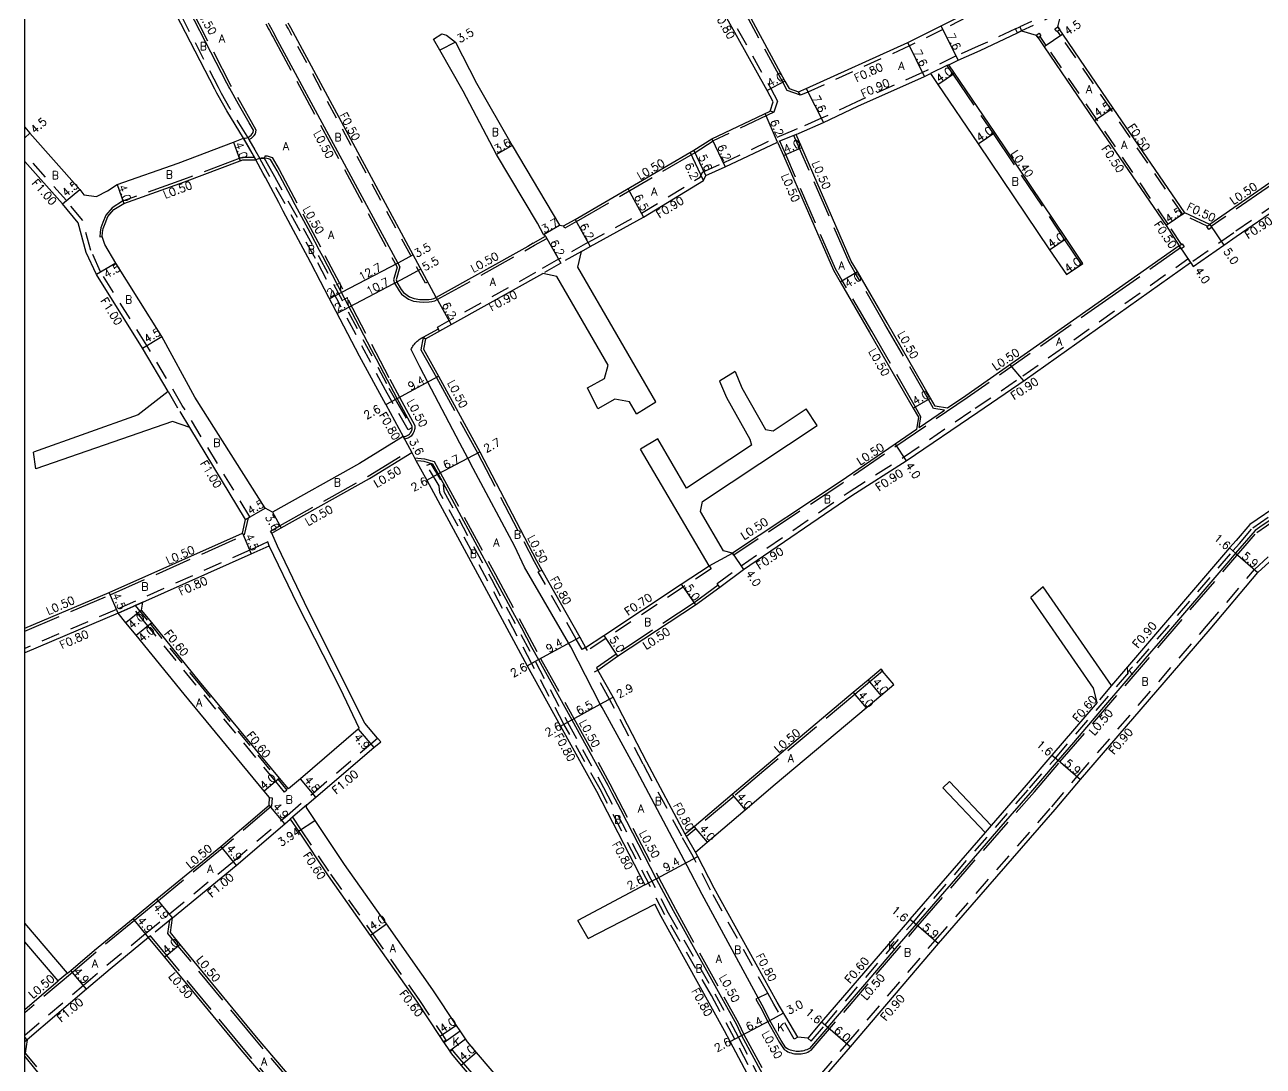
# Model space of a CAD drawing. Header units: metres. Extents: x -9600 to -8800, y -111600 to -110999.
# Drawn here: x -9600 to -9352.4, y -111437.2 to -111229.2 of the extents above; entities that cross this region are included whole.
import ezdxf

# ---------------------------------------------------------------- set-up
doc = ezdxf.new("R2010")
doc.units = ezdxf.units.M
doc.header["$LTSCALE"] = 2.5
doc.linetypes.add('2232000', pattern=[2.5, 1.5, -1])
doc.linetypes.add('22330', pattern=[4, 3, -1])
for name, color, linetype in [('2101000', 177, 'Continuous'), ('2101001', 1, 'Continuous'), ('2102000', 191, 'Continuous'), ('2102001', 191, 'Continuous'), ('2213000', 6, 'Continuous'), ('2227000', 3, 'Continuous'), ('2232000', 4, '2232000'), ('2233000', 62, '22330'), ('2235000', 7, 'Continuous'), ('9201100', 215, 'Continuous'), ('9201500', 222, 'Continuous'), ('9202100', 82, 'Continuous'), ('9202200', 155, 'Continuous'), ('9203500', 155, 'Continuous'), ('999', 7, 'Continuous')]:
    doc.layers.add(name, color=color, linetype=linetype)
doc.styles.add('Dm_Anotation', font='txt.shx', dxfattribs={"bigfont": 'pscdm.shx'})

msp = doc.modelspace()

# ---------------------------------------------------------------- linework, layer by layer
at = {"layer": '2101000'}
for points in [[(-9556.25, -111251.82), (-9559.6, -111246.33), (-9561.35, -111243.26), (-9561.59, -111242.84), (-9562.01, -111242.03), (-9572.75, -111221.26), (-9574.48, -111218.04), (-9582.28, -111203.21), (-9583.01, -111201.94), (-9584.41, -111199.26)], [(-9463.82, -111211.14), (-9448.04, -111240.39), (-9447.22, -111241.91), (-9445.33, -111242.57), (-9443.78, -111241.88), (-9423.47, -111232.67), (-9416.79, -111229.4), (-9412.01, -111226.94)], [(-9462.62, -111251.93), (-9451.01, -111246.43), (-9450.39, -111244.53), (-9451.56, -111242.29), (-9467.39, -111213.9), (-9467.79, -111213.15)], [(-9303.38, -111228.01), (-9305.2, -111229.25), (-9314.52, -111235.59), (-9322.55, -111241.12), (-9351.94, -111261.35), (-9360.7, -111267.38), (-9363.11, -111269.06), (-9368.09, -111266.74), (-9382.4, -111245.8), (-9392.48, -111231.05), (-9393.1, -111230.14), (-9393.5, -111229.56), (-9392.73, -111226.66)], [(-9517.76, -111283.62), (-9546.84, -111229.74), (-9547.08, -111229.3), (-9547.32, -111228.86)], [(-9498.35, -111272.77), (-9495.9, -111271.38), (-9496.29, -111271.05), (-9497.52, -111268.82), (-9505.72, -111255.05), (-9512.38, -111242.44), (-9517, -111234.26), (-9518.29, -111232)], [(-9516.63, -111230.97), (-9515.72, -111231.26), (-9513.91, -111232.62), (-9509.71, -111240.79), (-9502.59, -111253.26), (-9493.08, -111269.22), (-9492.29, -111269.35), (-9489.97, -111268.04)], [(-9388.45, -111276.82), (-9391.79, -111271.88), (-9406.09, -111250.66), (-9414.16, -111238.8), (-9415.3, -111237.13), (-9413.42, -111236.21), (-9409.01, -111234.28), (-9401.52, -111230.78), (-9400.71, -111230.39), (-9397.82, -111231.21), (-9397.43, -111231.79), (-9396.21, -111233.58), (-9386.12, -111248.34), (-9371.82, -111269.27), (-9369.2, -111273.33), (-9382.93, -111282.96), (-9411.88, -111303.26), (-9415.56, -111305.77), (-9418.02, -111305.33), (-9418.92, -111303.77), (-9427.6, -111288.71), (-9433.54, -111278.47), (-9434.77, -111276.35), (-9444.66, -111253.69), (-9445.81, -111251.07), (-9445.19, -111250.78), (-9440.33, -111248.66), (-9433.44, -111245.43), (-9420.14, -111239.49), (-9418.93, -111238.91), (-9417.47, -111241.06), (-9409.4, -111252.91), (-9395.11, -111274.11), (-9391.77, -111279.06)], [(-9600, -111249.61), (-9598.98, -111250.83), (-9588.96, -111262.09), (-9588.22, -111263.16)], [(-9588.22, -111263.16), (-9585.64, -111263.48), (-9583.46, -111262.33), (-9581.56, -111261.08), (-9569.35, -111256.77), (-9558.27, -111252.58), (-9556.25, -111251.82)], [(-9489.97, -111268.04), (-9466.26, -111254.23), (-9462.62, -111251.93)], [(-9486.97, -111273.47), (-9476.28, -111267.6), (-9464.3, -111260.24), (-9463.86, -111259.29), (-9459.96, -111257.53), (-9449.51, -111252.58), (-9449.44, -111252.75)], [(-9449.44, -111252.75), (-9448.33, -111255.29), (-9438.34, -111278.16), (-9437, -111280.48), (-9431.11, -111290.62), (-9422.39, -111305.77), (-9421.36, -111307.55), (-9421.76, -111310.02), (-9426.01, -111312.92), (-9436.97, -111320.43), (-9458.54, -111334.68)], [(-9571.31, -111302.43), (-9576.44, -111293.73), (-9585.68, -111279.06), (-9587.7, -111274.64), (-9589.31, -111268.74), (-9592.44, -111264.94), (-9600, -111256.45)], [(-9527.84, -111305.03), (-9524.37, -111311.43), (-9533.05, -111316.82), (-9550.46, -111326.49), (-9551.97, -111325.7), (-9565.99, -111303.58), (-9572.57, -111291.44), (-9581.81, -111276.77), (-9583.99, -111273.07), (-9584.5, -111271.47), (-9584.44, -111270.64), (-9584.31, -111269.88), (-9583.94, -111268.86), (-9583.37, -111267.47), (-9582.2, -111266.09), (-9580.22, -111264.85), (-9568.09, -111260.54), (-9556.93, -111256.36), (-9556.4, -111256.14), (-9553.8, -111256.14)], [(-9527.84, -111305.03), (-9533.05, -111295.36), (-9537.74, -111286.41), (-9539.19, -111283.63), (-9540.87, -111280.43), (-9542.81, -111276.74), (-9543.44, -111275.55), (-9545.29, -111272.09), (-9548.31, -111266.41), (-9549.23, -111264.69), (-9551.9, -111259.68), (-9552.36, -111258.9), (-9553.8, -111256.14)], [(-9428.82, -111357.89), (-9431.4, -111360.06), (-9434.39, -111362.57), (-9452.57, -111377.83), (-9458.56, -111382.91), (-9466.17, -111389.37), (-9467.95, -111390.88), (-9475.66, -111376.48), (-9482.4, -111363.49), (-9485.41, -111358.06), (-9481.48, -111355.32), (-9465.9, -111345.02), (-9461.08, -111341.49), (-9456.3, -111337.99), (-9434.66, -111323.17), (-9423.8, -111316.26), (-9409.49, -111306.52), (-9399.98, -111300.07), (-9366.95, -111276.64), (-9366.89, -111276.72), (-9366.39, -111277.47), (-9360.3, -111273.2), (-9357.8, -111271.45), (-9349.11, -111265.47)], [(-9498.35, -111272.77), (-9499.46, -111273.43), (-9517.76, -111283.62)], [(-9488.67, -111274.43), (-9486.97, -111273.47)], [(-9519.9, -111291.9), (-9496.45, -111278.84)], [(-9295.72, -111288.85), (-9314.66, -111301.67), (-9334.29, -111314.81), (-9349.04, -111324.84), (-9355.12, -111328.98), (-9357.85, -111332.16), (-9359.16, -111333.68), (-9382.72, -111361.14)], [(-9519.9, -111291.9), (-9520.29, -111293.99), (-9517.26, -111299.37), (-9509.06, -111314.46), (-9497.73, -111336.15), (-9496.64, -111338.08), (-9489.06, -111351.47), (-9487.9, -111353.57), (-9484.24, -111351.15), (-9468.76, -111340.92), (-9463.18, -111337.23)], [(-9600, -111349.72), (-9583.1, -111342.56), (-9556.48, -111330.72), (-9555.84, -111327.99), (-9567, -111309.61)], [(-9550.61, -111330.73), (-9548.71, -111329.63), (-9531.09, -111319.78), (-9522.65, -111314.59), (-9522.08, -111315.65), (-9521.79, -111316.18), (-9519.64, -111320.13), (-9508.62, -111340.42), (-9499.59, -111357.23), (-9492.93, -111369.24), (-9485.71, -111382.26), (-9476.04, -111400.97)], [(-9533.16, -111369.65), (-9533.37, -111369.84), (-9544.91, -111379.82), (-9547.3, -111381.81), (-9549.05, -111379.69), (-9565.04, -111360.38), (-9574.63, -111348.59), (-9576.67, -111346.09), (-9576.41, -111344.51), (-9554.71, -111334.86), (-9551.11, -111333.22)], [(-9276.7, -111410.9), (-9278.53, -111412.27), (-9312.26, -111435.37), (-9348.28, -111460.54), (-9378.6, -111481.08), (-9399.31, -111494.84), (-9406.31, -111499.54), (-9408.91, -111498.82), (-9409.24, -111498.18), (-9411.19, -111494.59), (-9427.49, -111464.58), (-9431.27, -111457.87), (-9439.76, -111442.81), (-9440.11, -111439.33), (-9434.94, -111433.32), (-9417.33, -111412.68), (-9393.98, -111385.95), (-9388.95, -111379.94), (-9363.05, -111349.9), (-9353.47, -111338.56), (-9350.52, -111335.82)], [(-9591.44, -111418.6), (-9590.82, -111418.06), (-9586.08, -111414.03), (-9578.36, -111407.7), (-9573.57, -111403.76), (-9560.83, -111393.3), (-9551.16, -111385.03), (-9551.07, -111383.53), (-9552.13, -111382.24), (-9568.14, -111362.91), (-9577.73, -111351.12), (-9579.77, -111348.61), (-9581.33, -111346.7), (-9600, -111354.61)], [(-9408.01, -111390.51), (-9423.04, -111407.82), (-9423.16, -111407.95), (-9440.71, -111428.36), (-9443.48, -111431.59), (-9445.47, -111431.39), (-9449.56, -111424.43), (-9462.18, -111401.65), (-9465.46, -111395.31), (-9465.93, -111394.43), (-9463.58, -111392.42), (-9455.97, -111385.96), (-9449.99, -111380.88), (-9431.82, -111365.63), (-9428.83, -111363.12), (-9426.25, -111360.95)], [(-9385.64, -111364.56), (-9394.65, -111375.05), (-9399.8, -111381.06), (-9406.8, -111389.12)], [(-9466.17, -111463.83), (-9469.48, -111465.96), (-9469.27, -111466.81), (-9473, -111469.92), (-9473.54, -111470.4), (-9477.1, -111473.49), (-9479.04, -111471.09), (-9493.06, -111453.79), (-9500.28, -111445.48), (-9509.69, -111434.46), (-9511.51, -111432.33), (-9511.91, -111431.74), (-9512.97, -111430.14), (-9513.68, -111429.07), (-9518.43, -111421.94), (-9527.71, -111408.77), (-9536.07, -111396.91), (-9543.67, -111385.52), (-9543.61, -111385.02), (-9541.79, -111383.46), (-9530.19, -111373.56), (-9528.84, -111372.4)], [(-9539, -111448.61), (-9553.65, -111431.39), (-9568.93, -111412.87), (-9570.86, -111410.52), (-9570.46, -111407.55), (-9557.72, -111397.09), (-9547.99, -111388.77), (-9546.92, -111387.85), (-9545.3, -111390.28), (-9539.37, -111399.18), (-9530.98, -111411.07), (-9521.72, -111424.21), (-9517.01, -111431.28), (-9516.27, -111432.4), (-9516.21, -111432.49), (-9515.1, -111434.15), (-9515.02, -111434.28), (-9514.71, -111434.75), (-9512.74, -111437.06), (-9503.33, -111448.07)], [(-9463.16, -111461.81), (-9449.89, -111451.69), (-9449.53, -111449.93), (-9450.36, -111448.45), (-9458.98, -111432.27), (-9460.11, -111430.14), (-9472.76, -111407.32), (-9474.05, -111404.84)], [(-9542.04, -111451.2), (-9556.75, -111433.91), (-9572.01, -111415.41), (-9575.25, -111411.48), (-9582.94, -111417.79), (-9587.65, -111421.8), (-9599.53, -111431.92), (-9599.94, -111434.58), (-9597.65, -111437.34)], [(-9600, -111425.88), (-9593.3, -111420.18)]]:
    msp.add_lwpolyline(points, dxfattribs=at)
at = {"layer": '2101001'}
for points in [[(-9518.29, -111232), (-9516.63, -111230.97)], [(-9391.77, -111279.06), (-9388.79, -111277.05), (-9388.45, -111276.82)], [(-9426.25, -111360.95), (-9428.5, -111358.27), (-9428.82, -111357.89)]]:
    msp.add_lwpolyline(points, dxfattribs=at)
at = {"layer": '2102000'}
for points in [[(-9473.85, -111304.45), (-9489.46, -111277.59), (-9488.67, -111274.43)], [(-9487.53, -111301.7), (-9484.09, -111299.85), (-9483.34, -111297.18), (-9493.64, -111279.45), (-9496.45, -111278.84)], [(-9457.99, -111298.45), (-9456.64, -111301.68), (-9451.94, -111310.02), (-9450.41, -111310.27), (-9450.38, -111310.25), (-9443.81, -111305.89)], [(-9461.09, -111300.38), (-9459.73, -111303.61), (-9455.04, -111311.95), (-9454.75, -111313.14), (-9467.68, -111321.71), (-9473.46, -111311.9)], [(-9571.31, -111302.43), (-9577.31, -111307.08), (-9598.23, -111314.54)], [(-9477.7, -111306.89), (-9479.11, -111304.47), (-9482.07, -111303.95), (-9485.44, -111305.87)], [(-9567, -111309.61), (-9570.5, -111308.44), (-9597.79, -111317.89)], [(-9458.54, -111334.68), (-9460.3, -111334.24), (-9464.92, -111326.39), (-9464.52, -111324.41), (-9441.6, -111309.23)], [(-9463.18, -111337.23), (-9476.9, -111313.93)], [(-9528.84, -111372.4), (-9529.5, -111371.64), (-9532.03, -111368.68), (-9535.65, -111361.39), (-9544.07, -111344.56), (-9549.47, -111333.31), (-9550.61, -111330.73)], [(-9533.16, -111369.65), (-9536.9, -111361.81), (-9545.5, -111344.94), (-9551.11, -111333.22)], [(-9385.64, -111364.56), (-9386.36, -111361.66), (-9398.85, -111343.55)], [(-9382.72, -111361.14), (-9396.43, -111341.41)], [(-9406.8, -111389.12), (-9415.15, -111380.31)], [(-9408.01, -111390.51), (-9416.48, -111381.58)], [(-9476.04, -111400.97), (-9489.41, -111408.1)], [(-9487.39, -111411.71), (-9474.05, -111404.84)], [(-9591.44, -111418.6), (-9600, -111408.63)], [(-9593.3, -111420.18), (-9600, -111412.37)]]:
    msp.add_lwpolyline(points, dxfattribs=at)
at = {"layer": '2102001'}
for points in [[(-9457.99, -111298.45), (-9461.09, -111300.38)], [(-9485.44, -111305.87), (-9487.53, -111301.7)], [(-9477.7, -111306.89), (-9473.85, -111304.45)], [(-9441.6, -111309.23), (-9443.81, -111305.89)], [(-9473.46, -111311.9), (-9476.9, -111313.93)], [(-9597.79, -111317.89), (-9598.23, -111314.54)], [(-9396.43, -111341.41), (-9398.85, -111343.55)], [(-9416.48, -111381.58), (-9415.15, -111380.31)], [(-9487.39, -111411.71), (-9489.41, -111408.1)]]:
    msp.add_lwpolyline(points, dxfattribs=at)
at = {"layer": '2213000'}
for points in [[(-9559.61, -111240.79), (-9570.36, -111220), (-9572.1, -111216.76)], [(-9551.35, -111228.76), (-9551.11, -111229.2), (-9550.88, -111229.64), (-9550.64, -111230.08), (-9550.4, -111230.52), (-9550.16, -111230.96), (-9549.92, -111231.4), (-9525.05, -111277.49), (-9525.76, -111280.13), (-9525.64, -111280.6), (-9524.73, -111282.02), (-9524.3, -111282.62), (-9523.08, -111283.53), (-9522.14, -111283.87), (-9521.01, -111284.03), (-9520.21, -111284.07), (-9519.19, -111284.03), (-9518.7, -111283.96), (-9518.22, -111283.82), (-9517.76, -111283.62)], [(-9557.25, -111244.99), (-9559.01, -111241.92)], [(-9556.25, -111251.82), (-9555.92, -111251.8), (-9555.59, -111251.72), (-9555.43, -111251.65), (-9555.28, -111251.59), (-9554.99, -111251.42), (-9554.73, -111251.21), (-9554.51, -111250.96), (-9554.32, -111250.68), (-9554.28, -111250.21), (-9555.12, -111248.73)], [(-9550.04, -111257.52), (-9550.89, -111256.09), (-9551.28, -111255.95), (-9551.64, -111255.86), (-9552, -111255.81), (-9552.14, -111255.81), (-9552.37, -111255.8), (-9552.74, -111255.83), (-9553.02, -111255.88), (-9553.1, -111255.9), (-9553.45, -111256), (-9553.8, -111256.14)], [(-9545.93, -111265.14), (-9546.84, -111263.43)], [(-9541.06, -111274.28), (-9542.9, -111270.82)], [(-9536.8, -111282.38), (-9538.48, -111279.18)], [(-9530.66, -111294.1), (-9535.35, -111285.15)], [(-9513.02, -111312.73), (-9519.41, -111300.52), (-9521.01, -111297.52), (-9522.78, -111294.06), (-9522.67, -111293.83), (-9522.54, -111293.6), (-9522.41, -111293.37), (-9522.26, -111293.16), (-9522.1, -111292.95), (-9521.94, -111292.75), (-9521.76, -111292.56), (-9521.57, -111292.38), (-9521.37, -111292.21), (-9521.17, -111292.05), (-9520.95, -111291.9), (-9520.73, -111291.76), (-9520.51, -111291.64)], [(-9524.37, -111311.43), (-9524.17, -111311.42), (-9523.98, -111311.39), (-9523.79, -111311.34), (-9523.61, -111311.26), (-9523.56, -111311.24), (-9523.44, -111311.17), (-9523.27, -111311.06), (-9523.12, -111310.94), (-9522.99, -111310.8), (-9522.87, -111310.65), (-9522.76, -111310.48), (-9522.68, -111310.31), (-9522.61, -111310.12), (-9522.56, -111309.93), (-9522.54, -111309.74), (-9522.53, -111309.54), (-9522.55, -111309.35), (-9525.55, -111303.81), (-9527.47, -111300.18), (-9529.68, -111295.96)], [(-9521.79, -111316.18), (-9520.83, -111316.27), (-9520.2, -111316.34), (-9518.48, -111316.85), (-9517.36, -111318.89), (-9506.36, -111339.21), (-9502.09, -111347.12)], [(-9502.04, -111333.41), (-9510.33, -111317.78)], [(-9353.1, -111329.54), (-9354.05, -111330.18), (-9357.94, -111334.72)], [(-9484.57, -111365.56), (-9484.95, -111364.86), (-9490.85, -111353.44), (-9500.08, -111337.48)], [(-9501.53, -111348.15), (-9500.73, -111349.65)], [(-9498.67, -111353.46), (-9497.31, -111355.98), (-9490.65, -111367.98), (-9483.46, -111381.04), (-9482.61, -111382.65)], [(-9372.95, -111352.22), (-9376.06, -111355.85)], [(-9379.46, -111359.81), (-9384.75, -111365.97)], [(-9439.49, -111429.41), (-9443.13, -111433.64), (-9443.4, -111433.79), (-9443.67, -111433.92), (-9443.96, -111434.03), (-9444.25, -111434.11), (-9444.55, -111434.18), (-9444.85, -111434.23), (-9445.15, -111434.26), (-9445.46, -111434.26), (-9445.76, -111434.25), (-9446.06, -111434.21), (-9446.36, -111434.15), (-9446.66, -111434.07), (-9446.95, -111433.97), (-9447.23, -111433.85), (-9447.5, -111433.71), (-9447.84, -111433.51), (-9448.78, -111432.1), (-9451.04, -111428.04), (-9452.17, -111425.74), (-9453.38, -111423.55), (-9464.58, -111402.9), (-9467.61, -111397.16), (-9477.62, -111378.2), (-9483.52, -111367.47)], [(-9390.36, -111372.52), (-9393.43, -111376.09), (-9397.36, -111380.68)], [(-9480.91, -111385.92), (-9473.75, -111399.75), (-9470.37, -111406.07), (-9457.74, -111428.86), (-9456.69, -111431.04), (-9448.46, -111446.28), (-9448.41, -111446.52), (-9448.38, -111446.77), (-9448.37, -111447.02), (-9448.37, -111447.26), (-9448.39, -111447.51), (-9448.42, -111447.76), (-9448.47, -111448), (-9448.53, -111448.24), (-9448.61, -111448.48), (-9448.7, -111448.71), (-9448.8, -111448.93), (-9448.92, -111449.15), (-9448.99, -111449.25), (-9449.05, -111449.36), (-9449.2, -111449.56), (-9449.36, -111449.75), (-9449.53, -111449.93)], [(-9405.31, -111389.84), (-9409.08, -111394.18)], [(-9413.92, -111399.76), (-9421.83, -111408.86), (-9425.57, -111413.21)], [(-9430.88, -111419.39), (-9437.99, -111427.65)]]:
    msp.add_lwpolyline(points, dxfattribs=at)
at = {"layer": '2213000', "flags": 128}
msp.add_lwpolyline([(-9520.51, -111291.64), (-9520.34, -111291.58), (-9519.9, -111291.9)], dxfattribs=at)
at = {"layer": '2227000'}
for points in [[(-9559.01, -111241.92), (-9559.22, -111241.55), (-9559.61, -111240.79)], [(-9555.12, -111248.73), (-9557.25, -111244.99)], [(-9546.84, -111263.43), (-9549.54, -111258.36), (-9550.04, -111257.52)], [(-9542.9, -111270.82), (-9545.93, -111265.14)], [(-9538.48, -111279.18), (-9540.42, -111275.47), (-9541.06, -111274.28)], [(-9535.35, -111285.15), (-9536.8, -111282.38)], [(-9529.68, -111295.96), (-9530.66, -111294.1)], [(-9510.33, -111317.78), (-9511.45, -111315.72), (-9513.02, -111312.73)], [(-9345.09, -111324.16), (-9348.14, -111326.16), (-9353.1, -111329.54)], [(-9500.08, -111337.48), (-9502.04, -111333.41)], [(-9357.94, -111334.72), (-9359.28, -111336.29), (-9372.95, -111352.22)], [(-9502.09, -111347.12), (-9501.53, -111348.15)], [(-9500.73, -111349.65), (-9498.67, -111353.46)], [(-9376.06, -111355.85), (-9379.46, -111359.81)], [(-9483.52, -111367.47), (-9484.57, -111365.56)], [(-9384.75, -111365.97), (-9390.36, -111372.52)], [(-9397.36, -111380.68), (-9398.53, -111382.04), (-9405.31, -111389.84)], [(-9482.61, -111382.65), (-9480.91, -111385.92)], [(-9409.08, -111394.18), (-9413.92, -111399.76)], [(-9425.57, -111413.21), (-9430.88, -111419.39)], [(-9437.99, -111427.65), (-9439.49, -111429.41)]]:
    msp.add_lwpolyline(points, dxfattribs=at)
at = {"layer": '2232000'}
for points in [[(-9365.11, -111137.72), (-9367.5, -111139.29), (-9393.93, -111156.68), (-9396.6, -111158.52), (-9397.84, -111158.64), (-9404.36, -111163.13), (-9431.52, -111181.84), (-9463.58, -111203.29), (-9466.75, -111205.41), (-9469.14, -111207.58), (-9467.04, -111212.85), (-9466.69, -111213.53), (-9450.86, -111241.91), (-9449.52, -111244.45), (-9450.23, -111246.61), (-9451.01, -111246.43)], [(-9353.39, -111194.06), (-9356.8, -111196.56), (-9377.84, -111210.7), (-9384.79, -111215.35), (-9388.6, -111217.11), (-9411.66, -111227.66), (-9416.44, -111230.12), (-9423.14, -111233.39), (-9443.46, -111242.61), (-9444.89, -111243.25), (-9445.33, -111242.57)], [(-9555.43, -111251.65), (-9555.57, -111251.41), (-9558.91, -111245.92), (-9560.66, -111242.86), (-9560.89, -111242.46), (-9561.3, -111241.66), (-9572.04, -111220.89), (-9573.77, -111217.67), (-9581.58, -111202.83), (-9582.31, -111201.56), (-9583.71, -111198.87)], [(-9393.11, -111225.85), (-9401.09, -111229.58)], [(-9392.73, -111226.66), (-9400.71, -111230.39)], [(-9519.43, -111280.54), (-9519.88, -111280.78), (-9547.3, -111229.99), (-9547.54, -111229.55), (-9547.78, -111229.11)], [(-9401.91, -111229.96), (-9409.39, -111233.46), (-9413.79, -111235.39), (-9420.52, -111238.68), (-9433.82, -111244.61), (-9440.71, -111247.84), (-9445.56, -111249.96), (-9446.17, -111250.24)], [(-9368.78, -111273.06), (-9371.4, -111269), (-9385.71, -111248.06), (-9395.79, -111233.3), (-9397.01, -111231.5)], [(-9363.6, -111269.38), (-9368.43, -111267.14), (-9382.82, -111246.09), (-9392.9, -111231.34), (-9393.52, -111230.42)], [(-9301.06, -111231.4), (-9302.89, -111232.64), (-9312.22, -111238.98), (-9320.23, -111244.5), (-9349.62, -111264.73), (-9358.32, -111270.71), (-9366.89, -111276.72)], [(-9415.3, -111237.13), (-9415.67, -111237.31), (-9418.93, -111238.91)], [(-9555.43, -111251.65), (-9555.18, -111252.09), (-9554.03, -111254.11), (-9553.02, -111255.88), (-9553.1, -111255.9), (-9553.45, -111256), (-9553.8, -111256.14), (-9554.08, -111255.64), (-9554.55, -111254.82), (-9556.25, -111251.82)], [(-9487.41, -111272.68), (-9476.73, -111266.82), (-9465, -111259.61), (-9464.54, -111258.61), (-9460.34, -111256.72), (-9449.88, -111251.76)], [(-9555.84, -111327.99), (-9555.24, -111327.63), (-9554.99, -111327.47), (-9568.51, -111305.2), (-9575.58, -111293.22), (-9584.86, -111278.48), (-9586.78, -111274.25), (-9588.4, -111268.27), (-9591.68, -111264.29), (-9600, -111254.95)], [(-9552.14, -111255.81), (-9550.41, -111258.86), (-9541.2, -111275.46), (-9527.2, -111301.74), (-9525.65, -111304.52), (-9522.65, -111309.68), (-9523.34, -111310.08), (-9526.34, -111304.91), (-9527.9, -111302.12), (-9541.9, -111275.84), (-9551.11, -111259.25), (-9553.02, -111255.88), (-9552.74, -111255.83), (-9552.37, -111255.8), (-9552.14, -111255.81)], [(-9487.41, -111272.68), (-9493.3, -111276), (-9496.88, -111278.06)], [(-9488.67, -111274.43), (-9492.85, -111276.78), (-9496.45, -111278.84)], [(-9461.08, -111341.49), (-9461.37, -111341.09), (-9461.61, -111340.76), (-9456.79, -111337.24), (-9435.17, -111322.43), (-9424.31, -111315.52), (-9409.99, -111305.77), (-9400.48, -111299.32), (-9367.46, -111275.9), (-9366.95, -111276.64)], [(-9517.07, -111290.33), (-9517.26, -111290), (-9517.31, -111289.89), (-9517.5, -111289.54), (-9496.88, -111278.06)], [(-9567, -111309.61), (-9569.37, -111305.72), (-9571.31, -111302.43)], [(-9449.66, -111448.07), (-9458.03, -111431.81), (-9462.72, -111423.11), (-9472.06, -111406.94), (-9485, -111381.89), (-9492.23, -111368.85), (-9498.6, -111356.79), (-9507.4, -111340.31), (-9517.02, -111322.63), (-9517.14, -111321.27), (-9519.61, -111317.13), (-9518.84, -111316.87), (-9516.36, -111321.02), (-9516.24, -111322.39), (-9506.7, -111339.93), (-9497.9, -111356.41), (-9491.53, -111368.47), (-9484.29, -111381.51), (-9471.36, -111406.55), (-9462.03, -111422.72), (-9457.32, -111431.44), (-9448.95, -111447.69)], [(-9443.48, -111431.59), (-9442.8, -111432.18), (-9440.02, -111428.95), (-9422.48, -111408.54), (-9422.36, -111408.41), (-9399.12, -111381.65), (-9393.96, -111375.64), (-9358.48, -111334.27), (-9357.17, -111332.75), (-9354.52, -111329.65), (-9348.53, -111325.58)], [(-9551.11, -111333.22), (-9551.42, -111332.48), (-9555.04, -111334.13), (-9581.65, -111345.96), (-9600, -111353.74)], [(-9439.76, -111442.81), (-9440.63, -111442.9), (-9440.66, -111442.9), (-9440.93, -111440.16), (-9441.04, -111439.04), (-9435.63, -111432.73), (-9418.01, -111412.09), (-9394.67, -111385.37), (-9389.64, -111379.35), (-9363.74, -111349.31), (-9354.15, -111337.97), (-9351.16, -111335.2)], [(-9463.18, -111337.23), (-9462.8, -111337.82), (-9468.38, -111341.51), (-9483.85, -111351.73), (-9487.51, -111354.15), (-9487.9, -111353.57), (-9488.6, -111353.96), (-9489.76, -111351.86), (-9497.34, -111338.47), (-9497.08, -111338.33), (-9496.64, -111338.08)], [(-9576.41, -111344.51), (-9577.92, -111345.18), (-9578.49, -111345.43), (-9581.33, -111346.7)], [(-9577.92, -111345.18), (-9574.94, -111348.85), (-9565.35, -111360.63), (-9549.36, -111379.95), (-9547.61, -111382.07), (-9548.07, -111382.45), (-9549.82, -111380.33), (-9565.81, -111361.01), (-9575.4, -111349.23), (-9578.49, -111345.43)], [(-9445.47, -111431.39), (-9446.16, -111431.79), (-9450.25, -111424.83), (-9451.47, -111422.63), (-9462.89, -111402.04), (-9466.1, -111395.82), (-9466.64, -111394.81), (-9468.66, -111391.26), (-9476.37, -111376.84), (-9483.1, -111363.87), (-9486.11, -111358.45), (-9485.41, -111358.06)], [(-9382.72, -111361.14), (-9385.64, -111364.56)], [(-9600, -111431), (-9588.29, -111421.04), (-9583.58, -111417.03), (-9575.89, -111410.71), (-9558.37, -111396.32), (-9548.64, -111388.01), (-9547.57, -111387.09), (-9542.44, -111382.7), (-9530.84, -111372.8), (-9529.5, -111371.64), (-9528.84, -111372.4)], [(-9543.61, -111385.02), (-9546.46, -111387.46), (-9546.92, -111387.85)], [(-9546.46, -111387.46), (-9544.8, -111389.95), (-9538.87, -111398.84), (-9530.49, -111410.73), (-9521.22, -111423.87), (-9516.51, -111430.95), (-9515.8, -111432.03), (-9516.27, -111432.4)], [(-9406.8, -111389.12), (-9408.01, -111390.51)], [(-9465.93, -111394.43), (-9467.71, -111391.33), (-9467.95, -111390.88)], [(-9570.46, -111407.55), (-9571.03, -111408.01), (-9574.87, -111411.17), (-9575.25, -111411.48)], [(-9599.53, -111431.92), (-9600, -111432.31)], [(-9515.02, -111434.28), (-9514.53, -111433.93), (-9514.23, -111434.39), (-9512.28, -111436.67), (-9502.88, -111447.68), (-9495.67, -111455.98), (-9487.96, -111465.49), (-9488.04, -111465.55), (-9488.43, -111465.87)]]:
    msp.add_lwpolyline(points, dxfattribs=at)
at = {"layer": '2232000', "flags": 128}
for points in [[(-9446.17, -111250.24), (-9449.88, -111251.76)], [(-9445.81, -111251.07), (-9449.51, -111252.58)]]:
    msp.add_lwpolyline(points, dxfattribs=at)
at = {"layer": '2233000'}
for points in [[(-9444.89, -111243.25), (-9447.57, -111242.32), (-9448.48, -111240.63), (-9464.34, -111211.23), (-9463.8, -111207.88), (-9461.52, -111206.36), (-9429.48, -111184.93), (-9402.26, -111166.18), (-9392.15, -111159.22), (-9365.8, -111141.88), (-9363.36, -111140.28)], [(-9555.18, -111252.09), (-9555.06, -111252.04), (-9554.7, -111251.83), (-9554.39, -111251.57), (-9554.11, -111251.27), (-9553.88, -111250.92), (-9553.72, -111250.18), (-9558.78, -111241.31), (-9569.92, -111219.77), (-9580.27, -111200.5), (-9581.7, -111197.75), (-9583.14, -111195.24)], [(-9551.79, -111229), (-9551.55, -111229.44), (-9551.32, -111229.88), (-9551.08, -111230.32), (-9550.84, -111230.76), (-9550.6, -111231.2), (-9550.36, -111231.64), (-9525.58, -111277.55), (-9526.28, -111280.13), (-9526.11, -111280.8), (-9525.14, -111282.3), (-9524.66, -111282.97), (-9523.32, -111283.98), (-9522.27, -111284.35), (-9521.06, -111284.53), (-9520.21, -111284.57), (-9519.15, -111284.53), (-9518.59, -111284.45), (-9518.04, -111284.29), (-9517.56, -111284.07)], [(-9303.09, -111228.43), (-9304.92, -111229.67), (-9314.24, -111236.01), (-9322.27, -111241.53), (-9351.66, -111261.76), (-9360.41, -111267.79), (-9362.84, -111269.48)], [(-9415.67, -111237.31), (-9414.5, -111239.03), (-9406.42, -111250.89), (-9392.12, -111272.1), (-9388.79, -111277.05), (-9388.45, -111276.82)], [(-9450.23, -111246.61), (-9462.38, -111252.37)], [(-9416.15, -111306.17), (-9418.34, -111305.78), (-9419.35, -111304.02), (-9428.03, -111288.96), (-9433.97, -111278.72), (-9435.21, -111276.58), (-9445.12, -111253.89), (-9446.27, -111251.26)], [(-9489.72, -111268.48), (-9466, -111254.66), (-9462.38, -111252.37)], [(-9421.19, -111309.63), (-9420.84, -111307.45), (-9421.95, -111305.52), (-9430.68, -111290.37), (-9436.57, -111280.23), (-9437.9, -111277.93), (-9447.87, -111255.09), (-9449.05, -111252.39)], [(-9554.08, -111255.64), (-9556.49, -111255.64), (-9557.11, -111255.89), (-9568.26, -111260.07), (-9580.44, -111264.4), (-9582.53, -111265.71), (-9583.81, -111267.21), (-9584.41, -111268.68), (-9584.8, -111269.75), (-9584.94, -111270.58), (-9585.01, -111271.53), (-9584.5, -111271.47)], [(-9552, -111255.81), (-9551.96, -111255.31), (-9551.54, -111255.37), (-9551.13, -111255.47), (-9550.55, -111255.68), (-9549.13, -111258.08), (-9539.98, -111275.24), (-9527.02, -111299.95), (-9525.11, -111303.57), (-9522.05, -111309.21), (-9522.03, -111309.53), (-9522.04, -111309.78), (-9522.07, -111310.03), (-9522.13, -111310.27), (-9522.22, -111310.5), (-9522.33, -111310.72), (-9522.46, -111310.93), (-9522.61, -111311.13), (-9522.78, -111311.31), (-9522.97, -111311.47), (-9523.18, -111311.6), (-9523.4, -111311.72), (-9523.63, -111311.81), (-9523.87, -111311.88), (-9524.11, -111311.92), (-9524.37, -111311.43)], [(-9489.72, -111268.48), (-9492.05, -111269.79), (-9492.29, -111269.35)], [(-9498.11, -111273.2), (-9495.65, -111271.82)], [(-9495.9, -111271.38), (-9495.65, -111271.82)], [(-9517.53, -111284.06), (-9499.21, -111273.86), (-9498.11, -111273.2)], [(-9368.93, -111273.75), (-9382.64, -111283.37), (-9411.6, -111303.67), (-9436.69, -111320.84), (-9458.27, -111335.1), (-9458.54, -111334.68)], [(-9520.34, -111291.58), (-9520.82, -111294.07), (-9517.7, -111299.61), (-9509.51, -111314.69), (-9498.17, -111336.39), (-9497.08, -111338.33)], [(-9520.34, -111291.58), (-9517.31, -111289.89)], [(-9421.19, -111309.63), (-9416.15, -111306.17)], [(-9550.61, -111330.73), (-9550.86, -111330.29), (-9548.96, -111329.2), (-9531.34, -111319.34), (-9522.89, -111314.15), (-9522.65, -111314.59)], [(-9522.08, -111315.65), (-9520.1, -111315.84), (-9518.14, -111316.43), (-9516.89, -111318.71), (-9505.92, -111338.97), (-9496.87, -111355.74), (-9490.22, -111367.74), (-9483.02, -111380.8), (-9473.26, -111399.6), (-9469.93, -111405.83), (-9457.3, -111428.62), (-9456.23, -111430.84), (-9447.98, -111446.11), (-9447.92, -111446.45), (-9447.88, -111446.73), (-9447.87, -111447), (-9447.87, -111447.28), (-9447.89, -111447.56), (-9447.93, -111447.84), (-9447.98, -111448.11), (-9448.05, -111448.38), (-9448.14, -111448.65), (-9448.24, -111448.9), (-9448.25, -111448.93)], [(-9600, -111350.27), (-9582.9, -111343.02), (-9556.05, -111331.08), (-9555.24, -111327.63)], [(-9453.38, -111423.55), (-9453.82, -111423.79), (-9452.61, -111425.98), (-9451.5, -111428.22), (-9449.15, -111432.46), (-9448.21, -111433.87), (-9447.74, -111434.15), (-9447.44, -111434.3), (-9447.12, -111434.44), (-9446.8, -111434.55), (-9446.48, -111434.64), (-9446.14, -111434.7), (-9445.81, -111434.74), (-9445.47, -111434.76), (-9445.13, -111434.76), (-9444.79, -111434.73), (-9444.45, -111434.67), (-9444.12, -111434.6), (-9443.8, -111434.5), (-9443.48, -111434.38), (-9443.17, -111434.23), (-9442.81, -111434.03), (-9421.45, -111409.19), (-9398.15, -111382.37), (-9393.05, -111376.42), (-9358.9, -111336.61), (-9353.71, -111330.56), (-9347.9, -111326.61)], [(-9461.37, -111341.09), (-9466.19, -111344.61), (-9481.76, -111354.91), (-9485.69, -111357.65), (-9485.41, -111358.06)], [(-9428.82, -111357.89), (-9428.5, -111358.27), (-9431.08, -111360.44), (-9434.07, -111362.95), (-9452.24, -111378.21), (-9458.24, -111383.29), (-9465.85, -111389.75), (-9467.71, -111391.33)], [(-9551.07, -111383.53), (-9550.57, -111383.56), (-9550.67, -111385.27), (-9560.51, -111393.68), (-9573.26, -111404.15), (-9578.05, -111408.08), (-9585.76, -111414.42), (-9590.49, -111418.45), (-9600, -111426.54)], [(-9537.4, -111450.49), (-9537.78, -111450.81), (-9539.38, -111448.93), (-9554.04, -111431.71), (-9569.31, -111413.19), (-9571.39, -111410.67), (-9571.03, -111408.01)], [(-9540.55, -111452.95), (-9540.17, -111452.63), (-9541.66, -111450.88), (-9556.37, -111433.59), (-9571.63, -111415.1), (-9574.87, -111411.17)], [(-9591.44, -111418.6), (-9593.3, -111420.18)], [(-9600, -111435.29), (-9598.04, -111437.66), (-9581.78, -111457.23), (-9571.49, -111469.12), (-9566.47, -111474.93), (-9566.17, -111474.67)]]:
    msp.add_lwpolyline(points, dxfattribs=at)
at = {"layer": '2235000'}
for points in [[(-9400.71, -111230.39), (-9401.52, -111230.78), (-9401.91, -111229.96), (-9401.09, -111229.58)], [(-9394.08, -111229.95), (-9393.5, -111229.56), (-9393.1, -111230.14), (-9393.52, -111230.42), (-9393.68, -111230.53)], [(-9397.82, -111231.21), (-9397.24, -111230.81), (-9396.85, -111231.39), (-9397.01, -111231.5), (-9397.43, -111231.79)], [(-9363.32, -111270.03), (-9363.7, -111269.44), (-9363.6, -111269.38), (-9363.11, -111269.06), (-9362.84, -111269.48), (-9362.73, -111269.65)], [(-9368.82, -111273.92), (-9368.93, -111273.75), (-9369.2, -111273.33), (-9368.78, -111273.06), (-9368.61, -111272.95), (-9368.35, -111273.35), (-9368.23, -111273.54)]]:
    msp.add_lwpolyline(points, close=True, dxfattribs=at)
at = {"layer": '9201100'}
for points in [[(-9413.42, -111236.21), (-9416.79, -111229.4)], [(-9392.48, -111231.05), (-9396.21, -111233.58)], [(-9513.91, -111232.62), (-9517, -111234.26)], [(-9420.14, -111239.49), (-9423.47, -111232.67)], [(-9417.47, -111241.06), (-9414.16, -111238.8)], [(-9448.04, -111240.39), (-9451.56, -111242.29)], [(-9443.78, -111241.88), (-9440.33, -111248.66)], [(-9449.51, -111252.58), (-9452, -111246.9)], [(-9382.4, -111245.8), (-9386.12, -111248.34)], [(-9600, -111251.74), (-9598.98, -111250.83)], [(-9409.4, -111252.91), (-9406.09, -111250.66)], [(-9558.27, -111252.58), (-9556.93, -111256.36)], [(-9502.59, -111253.26), (-9505.72, -111255.05)], [(-9448.33, -111255.29), (-9444.66, -111253.69)], [(-9581.56, -111261.08), (-9580.22, -111264.85)], [(-9592.44, -111264.94), (-9588.96, -111262.09)], [(-9368.09, -111266.74), (-9371.82, -111269.27)], [(-9496.29, -111271.05), (-9493.08, -111269.22)], [(-9489.97, -111268.04), (-9486.97, -111273.47)], [(-9363.11, -111269.06), (-9360.3, -111273.2)], [(-9495.9, -111271.38), (-9492.85, -111276.78)], [(-9395.11, -111274.11), (-9391.79, -111271.88)], [(-9369.2, -111273.33), (-9366.95, -111276.64)], [(-9581.81, -111276.77), (-9585.68, -111279.06)], [(-9391.77, -111279.06), (-9388.45, -111276.82)], [(-9437, -111280.48), (-9433.54, -111278.47)], [(-9576.44, -111293.73), (-9572.57, -111291.44)], [(-9525.55, -111303.81), (-9517.26, -111299.37)], [(-9527.84, -111305.03), (-9525.55, -111303.81)], [(-9422.39, -111305.77), (-9418.92, -111303.77)], [(-9524.37, -111311.43), (-9522.65, -111314.59)], [(-9426.01, -111312.92), (-9423.8, -111316.26)], [(-9517.36, -111318.89), (-9511.45, -111315.72)], [(-9511.45, -111315.72), (-9509.06, -111314.46)], [(-9519.64, -111320.13), (-9517.36, -111318.89)], [(-9555.84, -111327.99), (-9551.97, -111325.7)], [(-9550.46, -111326.49), (-9548.71, -111329.63)], [(-9556.48, -111330.72), (-9554.71, -111334.86)], [(-9359.16, -111333.68), (-9357.94, -111334.72)], [(-9458.54, -111334.68), (-9456.3, -111337.99)], [(-9357.94, -111334.72), (-9353.47, -111338.56)], [(-9468.76, -111340.92), (-9465.9, -111345.02)], [(-9581.33, -111346.7), (-9583.1, -111342.56)], [(-9576.67, -111346.09), (-9579.77, -111348.61)], [(-9577.73, -111351.12), (-9574.63, -111348.59)], [(-9497.31, -111355.98), (-9489.06, -111351.47)], [(-9484.24, -111351.15), (-9481.48, -111355.32)], [(-9499.59, -111357.23), (-9497.31, -111355.98)], [(-9431.4, -111360.06), (-9428.83, -111363.12)], [(-9484.95, -111364.86), (-9482.4, -111363.49)], [(-9434.39, -111362.57), (-9431.82, -111365.63)], [(-9490.65, -111367.98), (-9484.95, -111364.86)], [(-9492.93, -111369.24), (-9490.65, -111367.98)], [(-9533.37, -111369.84), (-9530.19, -111373.56)], [(-9394.65, -111375.05), (-9393.43, -111376.09)], [(-9393.43, -111376.09), (-9388.95, -111379.94)], [(-9549.05, -111379.69), (-9552.13, -111382.24)], [(-9541.79, -111383.46), (-9544.91, -111379.82)], [(-9458.56, -111382.91), (-9455.97, -111385.96)], [(-9547.99, -111388.77), (-9551.16, -111385.03)], [(-9545.3, -111390.28), (-9542.02, -111388.1)], [(-9466.17, -111389.37), (-9463.58, -111392.42)], [(-9560.83, -111393.3), (-9557.72, -111397.09)], [(-9473.75, -111399.75), (-9465.46, -111395.31)], [(-9476.04, -111400.97), (-9473.75, -111399.75)], [(-9570.46, -111407.55), (-9573.57, -111403.76)], [(-9575.25, -111411.48), (-9578.36, -111407.7)], [(-9423.04, -111407.82), (-9421.83, -111408.86)], [(-9530.98, -111411.07), (-9527.71, -111408.77)], [(-9421.83, -111408.86), (-9417.33, -111412.68)], [(-9568.93, -111412.87), (-9572.01, -111415.41)], [(-9587.65, -111421.8), (-9590.82, -111418.06)], [(-9451.04, -111428.04), (-9448.39, -111426.62)], [(-9513.68, -111429.07), (-9517.01, -111431.28)], [(-9456.69, -111431.04), (-9451.04, -111428.04)], [(-9440.71, -111428.36), (-9439.49, -111429.41)], [(-9439.49, -111429.41), (-9434.94, -111433.32)], [(-9599.53, -111431.92), (-9600, -111431.37)], [(-9458.98, -111432.27), (-9456.69, -111431.04)], [(-9509.69, -111434.46), (-9512.74, -111437.06)]]:
    msp.add_lwpolyline(points, dxfattribs=at)
at = {"layer": '9201100', "flags": 128}
for points in [[(-9462.62, -111251.93), (-9459.96, -111257.53)], [(-9463.86, -111259.29), (-9466.26, -111254.23)], [(-9464.3, -111260.24), (-9466.95, -111254.63)], [(-9479.41, -111261.89), (-9476.28, -111267.6)], [(-9525.44, -111276.77), (-9536.66, -111282.66)], [(-9522.36, -111275.11), (-9525.44, -111276.77)], [(-9520.79, -111278), (-9523.87, -111279.67)], [(-9523.87, -111279.67), (-9535.13, -111285.57)], [(-9536.66, -111282.66), (-9539.05, -111283.91)], [(-9517.76, -111283.62), (-9514.75, -111289.03)], [(-9535.13, -111285.57), (-9537.52, -111286.82)]]:
    msp.add_lwpolyline(points, dxfattribs=at)
at = {"layer": '9202200'}
for points in [[(-9556.25, -111251.82), (-9553.8, -111256.14)], [(-9403.05, -111297.06), (-9400.34, -111300.31)], [(-9524.37, -111311.43), (-9522.65, -111314.59)], [(-9463.18, -111337.23), (-9458.54, -111334.68)], [(-9581.33, -111346.7), (-9576.41, -111344.51)], [(-9453.38, -111423.55), (-9451.47, -111422.63)], [(-9516.21, -111432.49), (-9512.97, -111430.14)], [(-9515.1, -111434.15), (-9511.91, -111431.74)]]:
    msp.add_lwpolyline(points, dxfattribs=at)
at = {"layer": '999'}
msp.add_lwpolyline([(-9600, -111000), (-8800, -111000), (-8800, -111600), (-9600, -111600)], close=True, dxfattribs=at)

# ---------------------------------------------------------------- texts
at = {"layer": '9201500', "style": 'Dm_Anotation'}
for s, rotation, p in [('4.5', 34.1954, (-9391.5, -111231.35)), ('3.5', 29.7101, (-9513.03, -111232.82)), ('7.6', 296.3907, (-9415.73, -111231.33)), ('7.6', 296.0505, (-9422.42, -111234.6)), ('4.0', 28.3436, (-9451.05, -111241.63)), ('4.0', 34.2601, (-9417.2, -111240.75)), ('7.6', 296.9566, (-9442.69, -111243.8)), ('4.5', 34.3485, (-9385.57, -111247.67)), ('4.5', 41.686, (-9597.96, -111251)), ('6.2', 293.5942, (-9451.04, -111248.47)), ('3.6', 29.7101, (-9505.59, -111254.86)), ('4.0', 34.1207, (-9409.12, -111252.6)), ('4.0', 289.4788, (-9558.04, -111252.93)), ('6.2', 295.3572, (-9461.61, -111253.47)), ('4.0', 23.5925, (-9447.87, -111254.84)), ('6.2', 295.3572, (-9468.12, -111257.15)), ('5.6', 295.3572, (-9465.38, -111255.5)), ('4.5', 39.421, (-9591.77, -111263.63)), ('4.0', 289.4422, (-9581.33, -111261.42)), ('6.5', 298.7715, (-9478.24, -111263.51)), ('4.5', 34.1952, (-9371.33, -111268.82)), ('3.7', 29.7092, (-9496.13, -111270.84)), ('6.2', 298.9198, (-9489.15, -111269.31)), ('4.0', 33.9798, (-9394.83, -111273.81)), ('3.5', 28.3595, (-9521.64, -111275.68)), ('6.2', 299.3918, (-9495.07, -111272.64)), ('5.0', 304.1619, (-9360.46, -111274.4)), ('12.7', 27.6712, (-9532.74, -111280.32)), ('5.5', 28.3595, (-9520.03, -111278.4)), ('4.0', 33.9798, (-9391.5, -111278.75)), ('4.5', 30.5417, (-9583.61, -111279.88)), ('4.0', 30.1103, (-9435.49, -111281.73)), ('4.0', 304.1749, (-9366.18, -111278.24)), ('2.7', 27.6712, (-9539.09, -111283.65)), ('10.7', 27.6712, (-9531.2, -111283.23)), ('2.7', 27.6712, (-9537.56, -111286.56)), ('6.2', 299.105, (-9516.66, -111285.09)), ('4.5', 30.5421, (-9575.6, -111292.77)), ('9.4', 28.1798, (-9522.86, -111302.25)), ('4.0', 29.9532, (-9421.98, -111305.19)), ('2.6', 28.1802, (-9531.69, -111308.01)), ('3.6', 298.5109, (-9523.2, -111312.32)), ('2.7', 27.9136, (-9507.76, -111314.68)), ('6.7', 28.1814, (-9515.86, -111317.97)), ('4.0', 303.483, (-9424.04, -111317.2)), ('2.6', 28.458, (-9522.27, -111322.45)), ('4.5', 30.6222, (-9554.91, -111327.08)), ('3.6', 299.0384, (-9552.01, -111327.46)), ('4.5', 293.0993, (-9555.95, -111331.27)), ('1.6', 319.363, (-9362.42, -111331.92)), ('5.9', 319.3748, (-9356.85, -111335.53)), ('4.0', 304.134, (-9455.95, -111338.74)), ('5.0', 304.9203, (-9468.16, -111341.6)), ('4.5', 293.1593, (-9582.54, -111343.04)), ('4.0', 39.1405, (-9578.53, -111349.94)), ('4.0', 39.136, (-9576.52, -111352.55)), ('9.4', 28.7065, (-9495.26, -111354.67)), ('5.0', 303.459, (-9483.2, -111351.9)), ('2.6', 28.7055, (-9502.36, -111359.58)), ('2.9', 28.1857, (-9481.18, -111363.74)), ('4.0', 310.0184, (-9430.64, -111360.5)), ('4.0', 310.0184, (-9433.55, -111363.1)), ('6.5', 28.7055, (-9489.25, -111367.1)), ('2.6', 28.9298, (-9495.47, -111371.43)), ('4.9', 310.5232, (-9534.33, -111371.56)), ('1.6', 319.3776, (-9397.92, -111373.13)), ('5.9', 319.3774, (-9392.34, -111376.9)), ('4.0', 39.6166, (-9552.22, -111382.04)), ('4.8', 310.5223, (-9544.25, -111380.08)), ('4.0', 310.3104, (-9457.8, -111383.41)), ('4.9', 310.2499, (-9550.53, -111385.36)), ('3.94', 33.7015, (-9548.74, -111393.39)), ('4.0', 310.3071, (-9465.27, -111389.8)), ('4.9', 309.3963, (-9559.83, -111393.73)), ('9.4', 28.16, (-9471.87, -111398.39)), ('2.6', 28.16, (-9479.08, -111402.02)), ('4.9', 309.4021, (-9574.43, -111405.46)), ('1.6', 319.3132, (-9426.88, -111406.25)), ('4.9', 309.3924, (-9577.63, -111408.13)), ('4.0', 35.1839, (-9530.45, -111410.12)), ('5.9', 319.7029, (-9420.73, -111409.66)), ('4.0', 39.5163, (-9571.68, -111414.91)), ('4.9', 310.3435, (-9590.42, -111418.31)), ('3.0', 28.0463, (-9447.22, -111426.91)), ('4.0', 33.6431, (-9516.44, -111430.53)), ('6.4', 28.0453, (-9455.32, -111430.2)), ('1.6', 319.3145, (-9444.09, -111426.65)), ('6.0', 319.3157, (-9438.37, -111430.24)), ('2.6', 28.0424, (-9461.64, -111434.44)), ('4.0', 40.4938, (-9512.36, -111436.25))]:
    msp.add_text(s, height=1.6, rotation=rotation, dxfattribs=at).set_placement(p)
at = {"layer": '9202100', "style": 'Dm_Anotation'}
for s, p in [('A', (-9561.2, -111232.73)), ('B', (-9565.01, -111234.26)), ('A', (-9425.38, -111238.13)), ('A', (-9387.85, -111242.82)), ('B', (-9538.12, -111252.44)), ('B', (-9506.63, -111251.38)), ('A', (-9548.4, -111254.19)), ('A', (-9380.81, -111253.91)), ('B', (-9594.63, -111260.02)), ('B', (-9571.83, -111259.88)), ('A', (-9474.76, -111263.24)), ('B', (-9402.73, -111261.26)), ('A', (-9539.35, -111271.9)), ('B', (-9543.43, -111274.85)), ('A', (-9437.32, -111278.02)), ('A', (-9507.05, -111281.32)), ('B', (-9579.94, -111284.86)), ('A', (-9393.81, -111293.25)), ('B', (-9562.33, -111313.44)), ('B', (-9538.23, -111321.39)), ('B', (-9440.27, -111324.72)), ('B', (-9502.23, -111331.77)), ('A', (-9506.33, -111333.37)), ('B', (-9511.04, -111335.64)), ('B', (-9576.72, -111342.2)), ('B', (-9476.2, -111349.27)), ('K', (-9379.81, -111359.01)), ('B', (-9376.79, -111361.15)), ('A', (-9565.74, -111365.37)), ('A', (-9447.48, -111376.47)), ('B', (-9547.87, -111384.74)), ('A', (-9477.44, -111386.5)), ('B', (-9474.07, -111385.04)), ('B', (-9482.18, -111388.71)), ('A', (-9563.53, -111398.56)), ('A', (-9527.03, -111414.41)), ('K', (-9427.4, -111413.86)), ('A', (-9461.86, -111416.58)), ('B', (-9458.19, -111414.74)), ('B', (-9424.25, -111415.27)), ('A', (-9586.58, -111417.48)), ('B', (-9465.93, -111418.46)), ('K', (-9449.57, -111430.21)), ('K', (-9514.51, -111433.05)), ('A', (-9552.77, -111437.07))]:
    msp.add_text(s, height=1.6, dxfattribs=at).set_placement(p)
at = {"layer": '9203500', "style": 'Dm_Anotation'}
for s, rotation, p in [('L0.50', 299.9114, (-9565.9, -111226.2)), ('F0.80', 299.9114, (-9462.31, -111227)), ('F0.80', 24.4077, (-9433.74, -111240.64)), ('F0.90', 24.0463, (-9432.42, -111243.76)), ('F0.50', 298.3595, (-9537.14, -111247.19)), ('F0.50', 304.3485, (-9379.62, -111249.59)), ('L0.50', 298.3595, (-9542.37, -111250.81)), ('L0.40', 303.9798, (-9402.93, -111254.87)), ('F0.50', 304.3485, (-9384.82, -111253.91)), ('L0.50', 30.2293, (-9477.03, -111260.22)), ('L0.50', 293.5931, (-9442.68, -111256.76)), ('L0.50', 293.5942, (-9448.84, -111259.31)), ('F1.00', 311.688, (-9598.68, -111260.87)), ('L0.50', 20.5458, (-9571.93, -111263.91)), ('L0.50', 33.4592, (-9358.41, -111265.17)), ('F0.90', 31.578, (-9473.17, -111267.86)), ('L0.50', 299.9114, (-9544.47, -111265.98)), ('F0.50', 335.0436, (-9367.88, -111266.06)), ('F0.50', 304.3485, (-9374.33, -111269.06)), ('F0.90', 33.4592, (-9355.43, -111272.02)), ('L0.50', 28.3164, (-9510.32, -111278.71)), ('F1.00', 302.1945, (-9584.95, -111284.28)), ('F0.90', 28.1811, (-9506.69, -111286.4)), ('L0.50', 299.9538, (-9425.6, -111290.91)), ('L0.50', 299.9515, (-9431.38, -111294.4)), ('L0.50', 33.4592, (-9405.92, -111298.32)), ('L0.50', 297.6168, (-9515.58, -111300.63)), ('F0.90', 33.4592, (-9402.21, -111304.15)), ('L0.50', 298.4538, (-9523.67, -111304.49)), ('F0.80', 299.9114, (-9529.25, -111307.11)), ('L0.50', 33.4592, (-9432.99, -111317.21)), ('F1.00', 301.2738, (-9565.02, -111316.77)), ('L0.50', 31.5479, (-9529.63, -111321.68)), ('F0.90', 33.4592, (-9429.25, -111322.44)), ('L0.50', 29.2178, (-9543.41, -111329.34)), ('L0.50', 33.4592, (-9456.18, -111332.12)), ('L0.50', 297.581, (-9499.57, -111331.61)), ('L0.50', 23.9789, (-9571.3, -111337.02)), ('F0.90', 33.4592, (-9453.14, -111338.06)), ('F0.80', 23.979, (-9568.79, -111343.23)), ('F0.80', 299.5197, (-9495.02, -111339.95)), ('L0.50', 23.9789, (-9595.28, -111347.11)), ('F0.70', 33.4592, (-9479.42, -111347.27)), ('F0.90', 49.3793, (-9377.49, -111353.84)), ('F0.80', 23.979, (-9592.56, -111353.9)), ('F0.60', 309.6161, (-9572.21, -111350.83)), ('L0.50', 33.4592, (-9475.79, -111354.06)), ('F0.60', 49.3793, (-9389.47, -111368.59)), ('L0.50', 298.8553, (-9489.21, -111368.51)), ('L0.50', 49.3777, (-9386.2, -111371.25)), ('F0.60', 309.6161, (-9555.79, -111371.13)), ('F0.80', 299.0107, (-9494.15, -111371.25)), ('L0.50', 40.3105, (-9449.35, -111374.7)), ('F0.90', 49.2339, (-9382.26, -111375.1)), ('F1.00', 40.3021, (-9537.75, -111382.99)), ('F0.80', 299.0107, (-9470.46, -111385.1)), ('L0.50', 298.8553, (-9477.24, -111390.62)), ('L0.50', 40.3026, (-9566.93, -111397.81)), ('F0.80', 299.0107, (-9482.62, -111392.88)), ('F0.60', 303.6958, (-9544.43, -111395.11)), ('F1.00', 40.3021, (-9562.64, -111403.62)), ('L0.50', 309.7159, (-9565.81, -111415.97)), ('F0.80', 299.0107, (-9453.92, -111415.2)), ('F0.60', 49.2339, (-9435.01, -111420.81)), ('L0.50', 40.3026, (-9598.41, -111423.82)), ('L0.50', 309.7159, (-9571.35, -111419.28)), ('L0.50', 298.8553, (-9461.24, -111419.42)), ('L0.50', 49.3777, (-9431.78, -111424.13)), ('F0.60', 307.8677, (-9525.22, -111422.75)), ('F0.80', 299.0107, (-9466.75, -111422.16)), ('F1.00', 40.3021, (-9592.72, -111428.54)), ('F0.90', 49.2339, (-9427.87, -111428.31)), ('L0.50', 298.8553, (-9452.72, -111430.69))]:
    msp.add_text(s, height=1.6, rotation=rotation, dxfattribs=at).set_placement(p)

doc.saveas('drawing.dxf')
